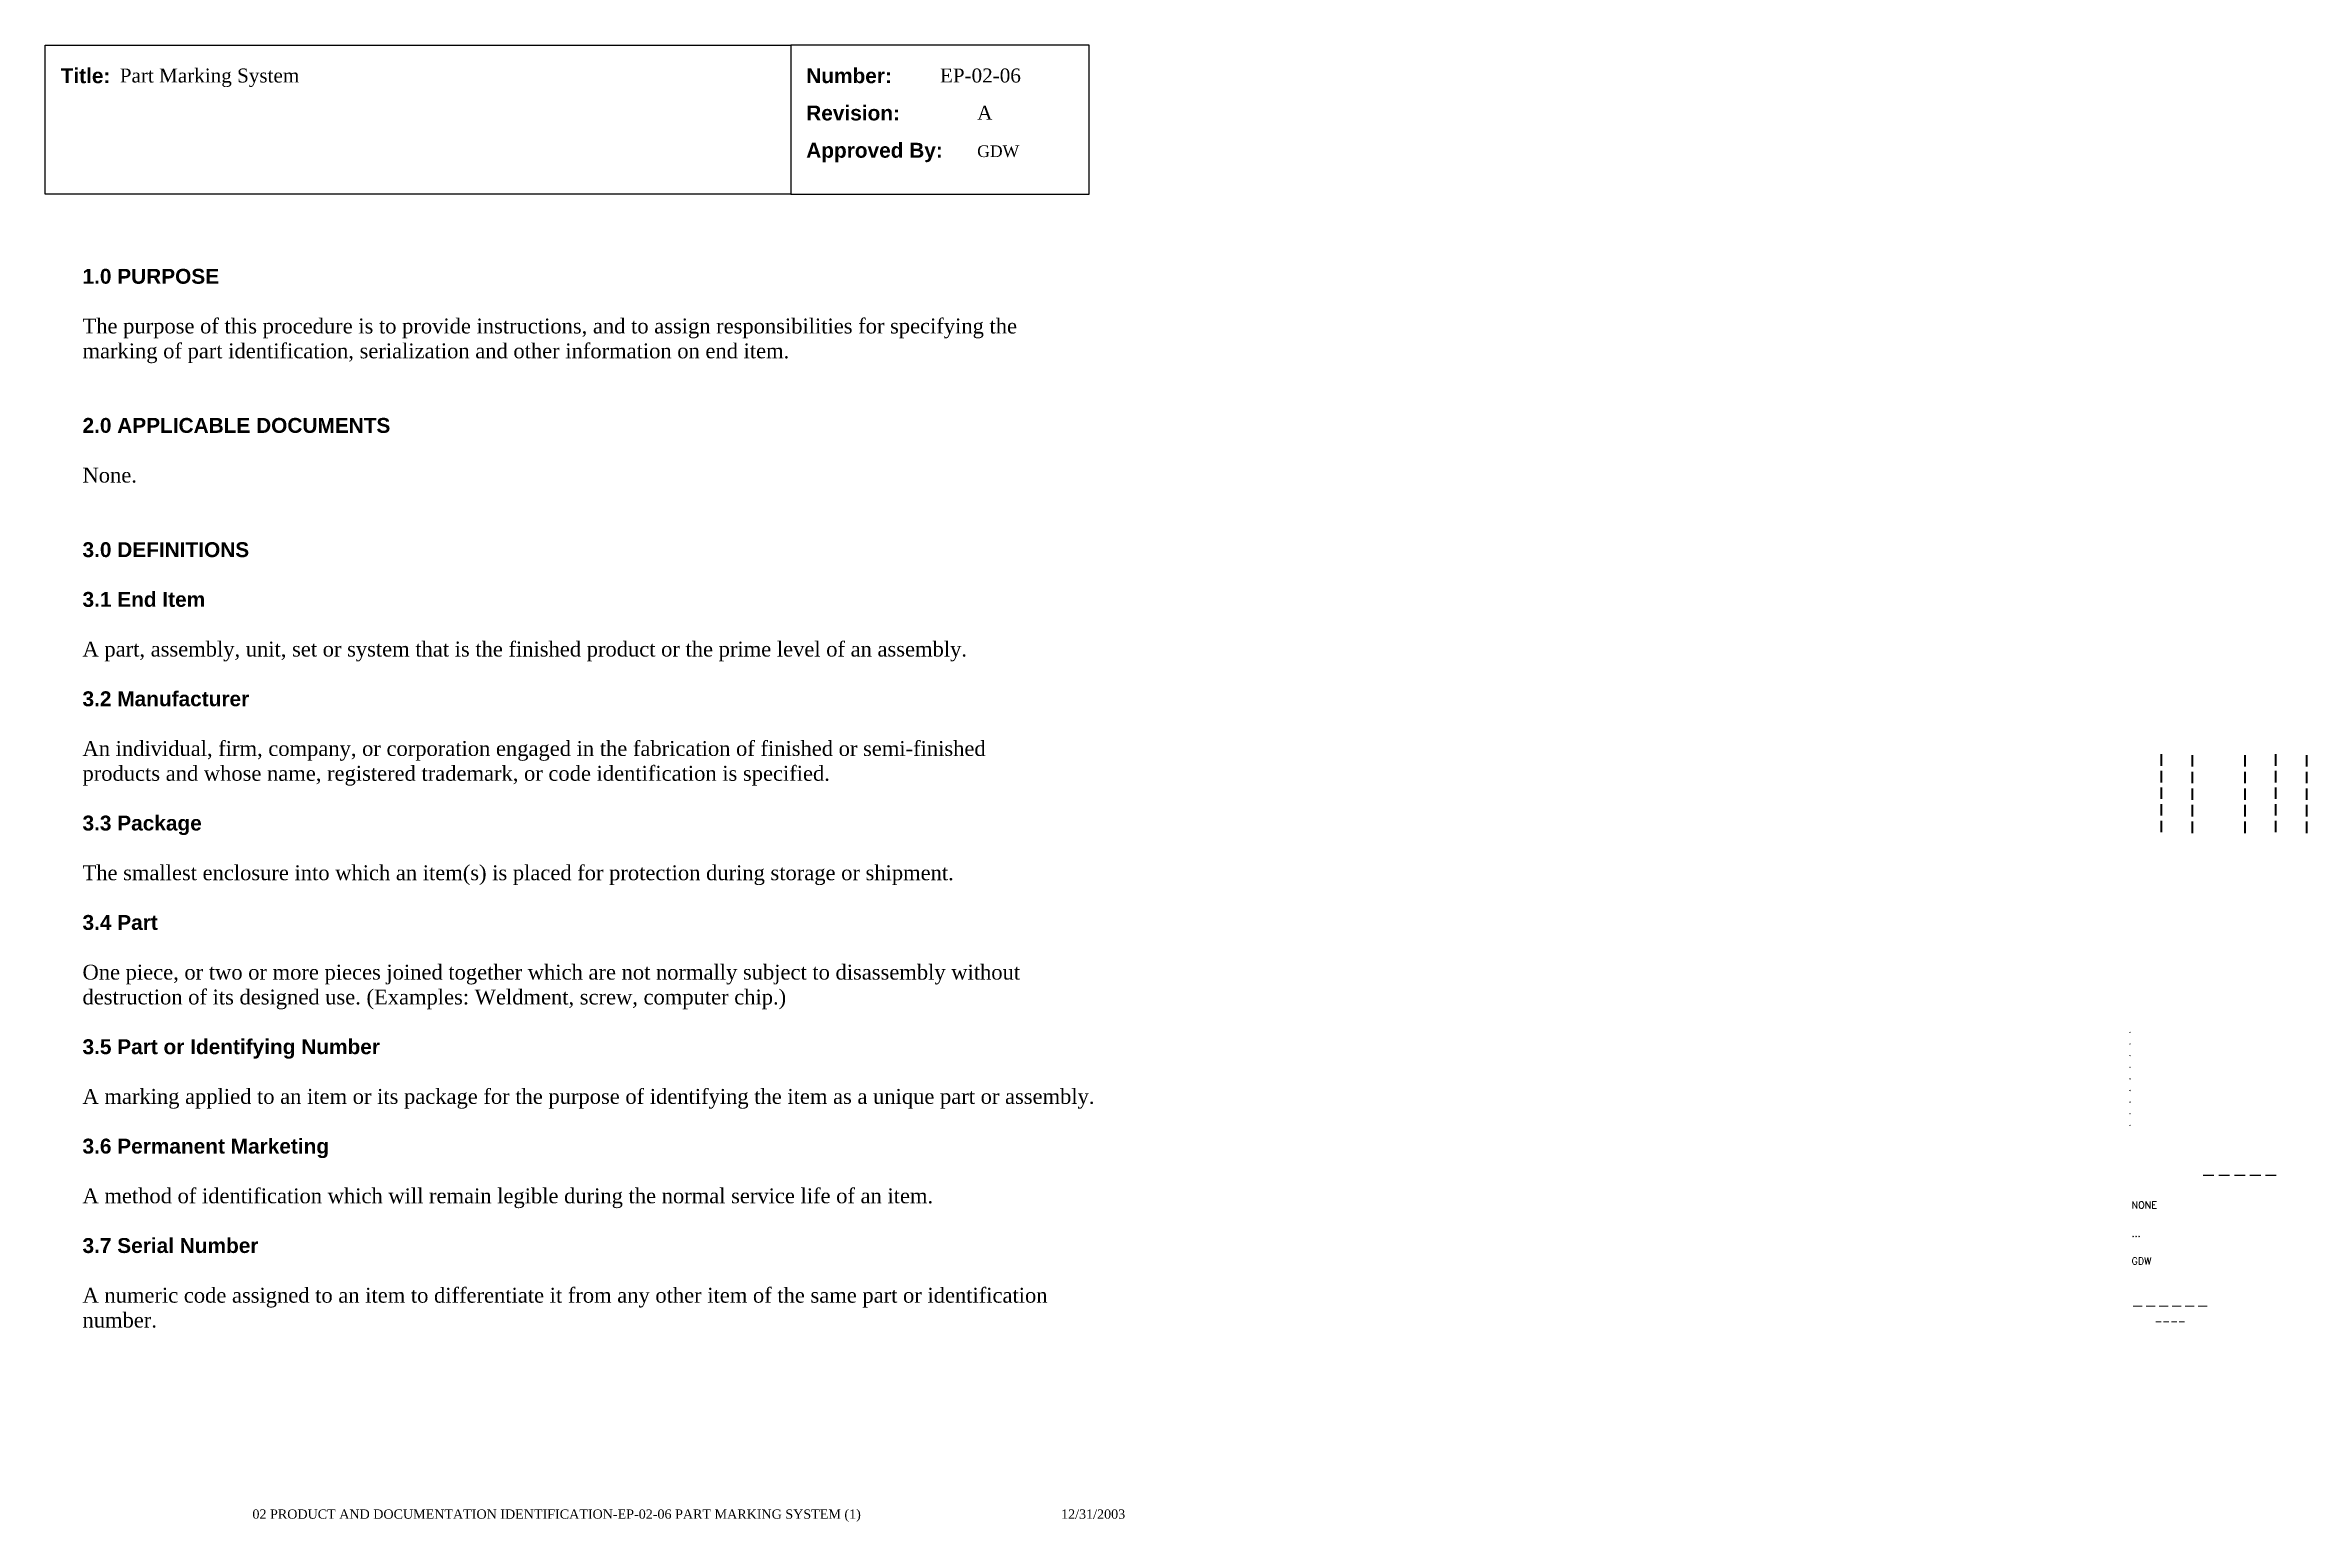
# Paper-space layout 'EP-02-06 Part Marking System (1)' of a CAD drawing. Header units: inches. Extents: x 1 to 31.3, y 0.2 to 20.
import ezdxf
from ezdxf.enums import TextEntityAlignment as Align

# ---------------------------------------------------------------- set-up
doc = ezdxf.new("R2010")
doc.units = ezdxf.units.IN
doc.header["$MEASUREMENT"] = 0
doc.layers.add('TitleBlock_Attributes', color=40, linetype='Continuous', plot=False)
doc.layers.add('TitleBlock_Atts_Print', color=1, linetype='Continuous')
doc.styles.get("Standard").update_dxf_attribs({"font": 'simplex.shx'})
doc.styles.add('style1', font='TIMES.TTF')
doc.styles.add('styleAtt', font='TIMES.TTF')
doc.styles.add('TBBIGTEXT', font='complex.shx')

# ---------------------------------------------------------------- blocks, each defined once
blk = doc.blocks.new('Test1')
at = {"layer": 'TitleBlock_Attributes', "style": 'TBBIGTEXT', "width": 0.8}
for tag, p, height in [('SideLine1', (29.492, 9.408), 0.25), ('SideLine2', (29.906, 9.396), 0.25), ('SideLine3', (30.612, 9.396), 0.25), ('SideLine4', (31.026, 9.408), 0.25), ('SideLine5', (31.44, 9.396), 0.25), ('File-Layout', (28.803, 3.641), 0.125)]:
    blk.add_attdef(tag, p, '', height=height, rotation=90, dxfattribs=at)
at = {"layer": 'TitleBlock_Attributes'}
for tag, p, height in [('REV1', (28.947, 6.754), 0.0625), ('REV2', (28.947, 6.598), 0.0625), ('REV3', (28.947, 6.442), 0.0625), ('REV4', (28.947, 6.286), 0.0625), ('REV5', (28.947, 6.13), 0.0625), ('REV6', (28.947, 5.974), 0.0625), ('REV7', (28.947, 5.818), 0.0625), ('REV8', (28.947, 5.662), 0.0625), ('REV9', (28.947, 5.506), 0.0625), ('SCALE', (28.983, 4.394), 0.0938), ('INCHARGE', (28.983, 4.016), 0.0938), ('DRW', (28.983, 3.641), 0.0938)]:
    blk.add_attdef(tag, p, '', height=height, dxfattribs=at)
at = {"layer": 'TitleBlock_Attributes', "style": 'TBBIGTEXT'}
for tag, height, p in [('PROJNUM', 0.188, (30.434, 4.761)), ('DWG_NUM', 0.156, (31.168, 4.127)), ('CUSTOMER', 0.156, (29.501, 3.017)), ('LOCATION', 0.0938, (29.501, 2.835)), ('DESC_1', 0.188, (29.501, 2.412)), ('DESC_2', 0.188, (29.501, 2.1)), ('DESC_3', 0.188, (29.501, 1.787))]:
    blk.add_attdef(tag, text='', height=height, dxfattribs=at).set_placement(p, align=Align.CENTER)
at = {"layer": 'TitleBlock_Attributes'}
blk.add_attdef('DRW_DATE', text='', height=0.0938, dxfattribs=at).set_placement((31.149, 3.648), align=Align.CENTER)

psp = doc.layouts.new('EP-02-06 Part Marking System (1)')

# ---------------------------------------------------------------- linework, layer by layer
for points in [[(1, 20), (11, 20), (11, 18), (1, 18)], [(11, 18), (15, 18), (15, 20), (11, 20)]]:
    psp.add_lwpolyline(points, close=True)

# ---------------------------------------------------------------- block references
ref = psp.add_blockref('Test1', (0, 0))
ref.add_attrib('CUSTOMER', '------', dxfattribs={"layer": 'TitleBlock_Attributes', "height": 0.1562, "style": 'TBBIGTEXT'}).set_placement((29.501, 3.017), align=Align.CENTER)
ref.add_attrib('LOCATION', '----', dxfattribs={"layer": 'TitleBlock_Attributes', "height": 0.0938, "style": 'TBBIGTEXT'}).set_placement((29.501, 2.835), align=Align.CENTER)
ref.add_attrib('DESC_1', 'Part Marking System', (2, 19.5), dxfattribs={"layer": 'TitleBlock_Atts_Print', "height": 0.1875, "style": 'styleAtt'})
ref.add_attrib('DESC_2', 'EP-02-06', (13, 19.5), dxfattribs={"layer": 'TitleBlock_Atts_Print', "height": 0.1875, "style": 'styleAtt'})
ref.add_attrib('DESC_3', 'A', (13.5, 19), dxfattribs={"layer": 'TitleBlock_Atts_Print', "height": 0.188, "style": 'styleAtt'})
ref.add_attrib('PROJNUM', '-----', dxfattribs={"layer": 'TitleBlock_Attributes', "height": 0.1875, "style": 'TBBIGTEXT'}).set_placement((30.434, 4.761), align=Align.CENTER)
ref.add_attrib('DWG_NUM', 'GDW', (13.5, 18.5), dxfattribs={"layer": 'TitleBlock_Atts_Print', "height": 0.1562, "style": 'styleAtt'})
ref.add_attrib('DRW_DATE', '12/31/2003', dxfattribs={"layer": 'TitleBlock_Atts_Print', "height": 0.125, "style": 'styleAtt'}).set_placement((15.055, 0.232), align=Align.CENTER)
ref.add_attrib('DRW', 'GDW', (28.983, 3.641), dxfattribs={"layer": 'TitleBlock_Attributes', "height": 0.0938})
ref.add_attrib('INCHARGE', '...', (28.983, 4.016), dxfattribs={"layer": 'TitleBlock_Attributes', "height": 0.0938})
ref.add_attrib('SCALE', 'NONE', (28.983, 4.394), dxfattribs={"layer": 'TitleBlock_Attributes', "height": 0.0938})
ref.add_attrib('REV1', '.', (28.947, 6.754), dxfattribs={"layer": 'TitleBlock_Attributes', "height": 0.0625})
ref.add_attrib('REV2', '.', (28.947, 6.598), dxfattribs={"layer": 'TitleBlock_Attributes', "height": 0.0625})
ref.add_attrib('REV3', '.', (28.947, 6.442), dxfattribs={"layer": 'TitleBlock_Attributes', "height": 0.0625})
ref.add_attrib('REV4', '.', (28.947, 6.286), dxfattribs={"layer": 'TitleBlock_Attributes', "height": 0.0625})
ref.add_attrib('REV5', '.', (28.947, 6.13), dxfattribs={"layer": 'TitleBlock_Attributes', "height": 0.0625})
ref.add_attrib('REV6', '.', (28.947, 5.974), dxfattribs={"layer": 'TitleBlock_Attributes', "height": 0.0625})
ref.add_attrib('REV7', '.', (28.947, 5.818), dxfattribs={"layer": 'TitleBlock_Attributes', "height": 0.0625})
ref.add_attrib('REV8', '.', (28.947, 5.662), dxfattribs={"layer": 'TitleBlock_Attributes', "height": 0.0625})
ref.add_attrib('REV9', '.', (28.947, 5.506), dxfattribs={"layer": 'TitleBlock_Attributes', "height": 0.0625})
ref.add_attrib('SideLine1', '-----', (29.492, 9.408), dxfattribs={"layer": 'TitleBlock_Attributes', "height": 0.25, "rotation": 90, "style": 'TBBIGTEXT', "width": 0.8})
ref.add_attrib('SideLine2', '-----', (29.906, 9.396), dxfattribs={"layer": 'TitleBlock_Attributes', "height": 0.25, "rotation": 90, "style": 'TBBIGTEXT', "width": 0.8})
ref.add_attrib('SideLine3', '-----', (30.612, 9.396), dxfattribs={"layer": 'TitleBlock_Attributes', "height": 0.25, "rotation": 90, "style": 'TBBIGTEXT', "width": 0.8})
ref.add_attrib('SideLine4', '-----', (31.026, 9.408), dxfattribs={"layer": 'TitleBlock_Attributes', "height": 0.25, "rotation": 90, "style": 'TBBIGTEXT', "width": 0.8})
ref.add_attrib('SideLine5', '-----', (31.44, 9.396), dxfattribs={"layer": 'TitleBlock_Attributes', "height": 0.25, "rotation": 90, "style": 'TBBIGTEXT', "width": 0.8})
ref.add_attrib('File-Layout', '02 PRODUCT AND DOCUMENTATION IDENTIFICATION-EP-02-06 PART MARKING SYSTEM (1)', dxfattribs={"layer": 'TitleBlock_Atts_Print', "height": 0.125, "style": 'styleAtt'}).set_placement((7.859, 0.232), align=Align.CENTER)

# ---------------------------------------------------------------- texts
at = {"color": 5, "char_height": 0.2, "width": 2, "attachment_point": 1, "line_spacing_factor": 1.5, "style": 'style1'}
for s, insert in [('{\\fArial|b1|i0|c0|p34;Title:}', (1.207, 19.691)), ('{\\fArial|b1|i0|c0|p34;Number:\\PRevision:\\PApproved By:}', (11.207, 19.691))]:
    psp.add_mtext(s, dxfattribs=dict(at, insert=insert))
at = {"color": 5, "insert": (1.5, 17), "char_height": 0.2, "width": 13, "attachment_point": 1, "style": 'style1'}
psp.add_mtext('{\\fArial|b1|i0|c0|p34;1.0 PURPOSE\\P\\P}The purpose of this procedure is to provide instructions, and to assign responsibilities for specifying the marking of part identification, serialization and other information on end item.\\P\\P\\P{\\fArial|b1|i0|c0|p34;2.0 APPLICABLE DOCUMENTS\\P\\P}None.\\P\\P\\P{\\fArial|b1|i0|c0|p34;3.0 DEFINITIONS\\P\\P3.1 End Item\\P\\P}A part, assembly, unit, set or system that is the finished product or the prime level of an assembly.\\P\\P{\\fArial|b1|i0|c0|p34;3.2 Manufacturer\\P\\P}An individual, firm, company, or corporation engaged in the fabrication of finished or semi-finished products and whose name, registered trademark, or code identification is specified.\\P\\P{\\fArial|b1|i0|c0|p34;3.3 Package\\P\\P}The smallest enclosure into which an item(s) is placed for protection during storage or shipment.\\P\\P{\\fArial|b1|i0|c0|p34;3.4 Part\\P\\P}One piece, or two or more pieces joined together which are not normally subject to disassembly without destruction of its designed use. (Examples: Weldment, screw, computer chip.)\\P\\P{\\fArial|b1|i0|c0|p34;3.5 Part or Identifying Number\\P\\P}A marking applied to an item or its package for the purpose of identifying the item as a unique part or assembly.\\P\\P{\\fArial|b1|i0|c0|p34;3.6 Permanent Marketing\\P\\P}A method of identification which will remain legible during the normal service life of an item.\\P\\P{\\fArial|b1|i0|c0|p34;3.7 Serial Number\\P\\P}A numeric code assigned to an item to differentiate it from any other item of the same part or identification number.', dxfattribs=at)

doc.saveas('drawing.dxf')
